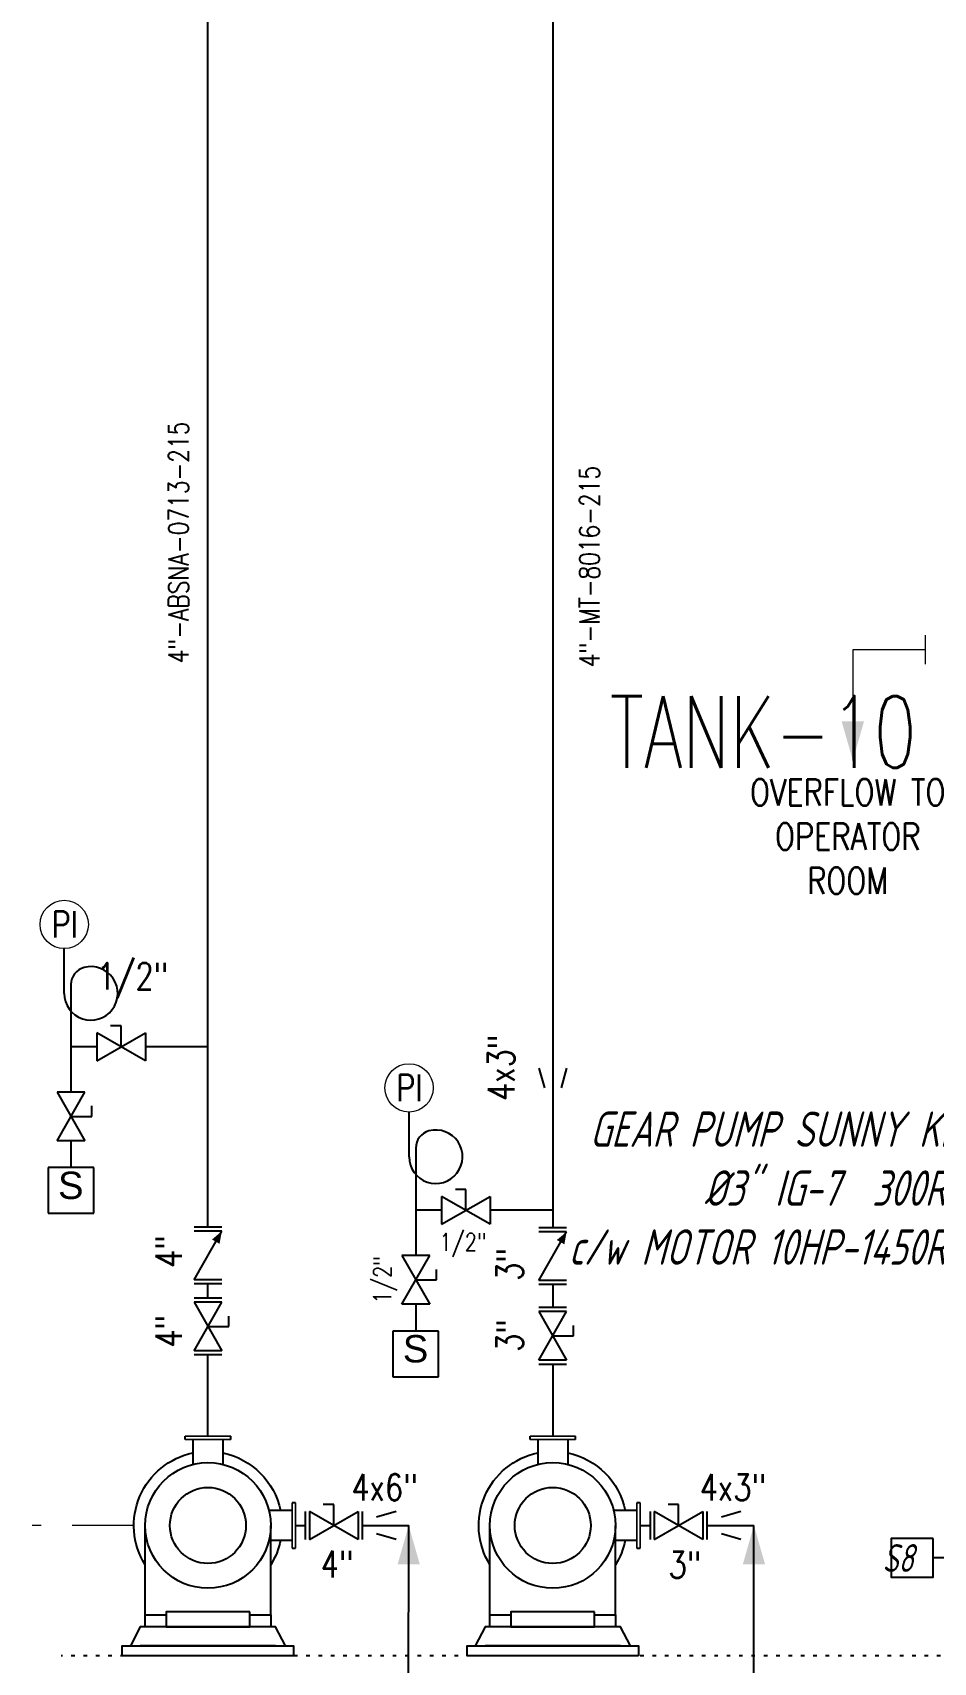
# Model space of a CAD drawing. Extents: x -29512 to 147477, y -5232 to 39709.
# Drawn here: x 140710.84 to 140736.33, y 10806.73 to 10852.84 of the extents above; entities that cross this region are included whole.
import ezdxf
from ezdxf.enums import TextEntityAlignment as Align

# ---------------------------------------------------------------- set-up
doc = ezdxf.new("R2010")
doc.units = 0
for name, pattern in [('ASSI', [16, 10, -2, 2, -2]), ('DOTTED', [0.25, 0, -0.25]), ('HIDDEN', [0.375, 0.25, -0.125])]:
    doc.linetypes.add(name, pattern=pattern)
doc.layers.get('0').update_dxf_attribs({"linetype": 'CONTINUOUS'})
for name, color, linetype, lineweight in [('DIMENSI', 20, 'CONTINUOUS', 9), ('FITTING', 7, 'CONTINUOUS', 13), ('TAG', 140, 'CONTINUOUS', 13)]:
    doc.layers.add(name, color=color, linetype=linetype, lineweight=lineweight)
for name, color, linetype in [('DIMENSION', 3, 'CONTINUOUS'), ('HATCH', 4, 'CONTINUOUS'), ('NUVOLA', 6, 'CONTINUOUS'), ('P-707D', 7, 'CONTINUOUS'), ('RED', 1, 'CONTINUOUS'), ('roller', 11, 'CONTINUOUS'), ('S', 7, 'CONTINUOUS')]:
    doc.layers.add(name, color=color, linetype=linetype)
doc.styles.add('A3', font='arial.ttf', dxfattribs={"height": 0.3})
doc.styles.add('Romans100', font='romans.shx', dxfattribs={"width": 0.8, "height": 200})
doc.styles.add('S', font='ITALIC', dxfattribs={"height": 6})
doc.styles.add('S25', font='SIMPLEX', dxfattribs={"width": 0.8, "height": 0.25})
doc.styles.add('S3S', font='SIMPLEX', dxfattribs={"width": 0.7, "height": 0.3})
doc.styles.add('STYLE4', font='isocp.shx', dxfattribs={"width": 0.8, "oblique": 15, "height": 2})

# ---------------------------------------------------------------- blocks, each defined once
blk = doc.blocks.new('FRECC2', base_point=(19.5, 44))
at = {"layer": 'RED'}
blk.add_solid([(19.5, 44), (19.85, 44.1), (19.85, 43.9)], dxfattribs=at)
blk = doc.blocks.new('PRESA', base_point=(1.75, 0.1))
for p, q in [((1.5, 0.1), (1.5, 0.6)), ((1.5, 0.6), (2, 0.6)), ((2, 0.6), (2, 0.1)), ((2, 0.1), (1.5, 0.1))]:
    blk.add_line(p, q)
at = {"style": 'S', "width": 1.2}
blk.add_attdef('1', text='', height=0.3, dxfattribs=at).set_placement((1.75, 0.2), align=Align.CENTER)

msp = doc.modelspace()

# ---------------------------------------------------------------- linework, layer by layer
at = {"color": 4, "lineweight": 20}
for p, q in [((140736.0911, 10835.3799), (140734.0477, 10835.3799)), ((140734.0477, 10835.3799), (140734.0477, 10832.2492))]:
    msp.add_line(p, q, dxfattribs=at)
for p, q in [((140713.3405, 10824.7384), (140713.0455, 10824.7384)), ((140713.3405, 10824.1483), (140713.3405, 10824.7384)), ((140714.029, 10823.7549), (140712.6521, 10824.5417)), ((140712.6521, 10823.7549), (140714.029, 10824.5417)), ((140712.6521, 10824.5417), (140712.6521, 10823.7549)), ((140714.029, 10824.5417), (140714.029, 10823.7549)), ((140711.5297, 10821.4916), (140712.3165, 10822.8685)), ((140711.5297, 10822.8685), (140712.3165, 10821.4916)), ((140712.3165, 10822.8685), (140711.5297, 10822.8685)), ((140712.5132, 10822.18), (140712.5132, 10822.4751)), ((140711.9231, 10822.18), (140712.5132, 10822.18)), ((140712.3165, 10821.4916), (140711.5297, 10821.4916)), ((140723.0976, 10820.1151), (140722.8025, 10820.1151)), ((140723.0976, 10819.525), (140723.0976, 10820.1151)), ((140723.786, 10819.1316), (140722.4091, 10819.9184)), ((140722.4091, 10819.1316), (140723.786, 10819.9184)), ((140722.4091, 10819.9184), (140722.4091, 10819.1316)), ((140723.786, 10819.9184), (140723.786, 10819.1316)), ((140721.2868, 10816.8683), (140722.0736, 10818.2452)), ((140721.2868, 10818.2452), (140722.0736, 10816.8683)), ((140722.0736, 10818.2452), (140721.2868, 10818.2452)), ((140722.2703, 10817.5568), (140722.2703, 10817.8518)), ((140721.6802, 10817.5568), (140722.2703, 10817.5568)), ((140715.4054, 10815.546), (140716.1922, 10816.9229)), ((140715.4054, 10816.9229), (140716.1922, 10815.546)), ((140716.1922, 10816.9229), (140715.4054, 10816.9229)), ((140716.3889, 10816.2344), (140716.3889, 10816.5295)), ((140722.0736, 10816.8683), (140721.2868, 10816.8683)), ((140725.1625, 10815.2804), (140725.9493, 10816.6573)), ((140725.1625, 10816.6573), (140725.9493, 10815.2804)), ((140725.9493, 10816.6573), (140725.1625, 10816.6573)), ((140715.7988, 10816.2344), (140716.3889, 10816.2344)), ((140725.5559, 10815.9689), (140726.146, 10815.9689)), ((140726.146, 10815.9689), (140726.146, 10816.2639)), ((140716.1922, 10815.546), (140715.4054, 10815.546)), ((140725.9493, 10815.2804), (140725.1625, 10815.2804)), ((140720.0461, 10810.2149), (140718.6692, 10811.0017)), ((140718.6692, 10810.2149), (140720.0461, 10811.0017)), ((140718.6692, 10811.0017), (140718.6692, 10810.2149)), ((140719.3576, 10811.1984), (140719.0626, 10811.1984)), ((140719.3576, 10810.6083), (140719.3576, 10811.1984)), ((140720.0461, 10811.0017), (140720.0461, 10810.2149)), ((140729.8031, 10810.2149), (140728.4262, 10811.0017)), ((140728.4262, 10810.2149), (140729.8031, 10811.0017)), ((140728.4262, 10811.0017), (140728.4262, 10810.2149)), ((140729.1147, 10811.1984), (140728.8196, 10811.1984)), ((140729.1147, 10810.6083), (140729.1147, 10811.1984)), ((140729.8031, 10811.0017), (140729.8031, 10810.2149))]:
    msp.add_line(p, q)
at = {"color": 7, "lineweight": 20}
for centre in [(140711.7322, 10827.6105), (140721.4892, 10822.9872)]:
    msp.add_circle(centre, 0.6834, dxfattribs=at)
at = {"color": 4, "lineweight": 20}
msp.add_solid([(140734.0477, 10832.2492), (140734.3624, 10833.3507), (140733.733, 10833.3507)], dxfattribs=at)
at = {"layer": 'DIMENSI', "color": 0, "linetype": 'ByBlock', "lineweight": 9}
for points in [[(140716.4426, 10813.1357), (140715.155, 10813.1357)], [(140716.4426, 10813.038), (140715.155, 10813.038)], [(140726.1997, 10813.1357), (140724.9121, 10813.1357)], [(140726.1997, 10813.038), (140724.9121, 10813.038)], [(140718.1773, 10809.9645), (140718.1773, 10811.2521)], [(140718.275, 10809.9645), (140718.275, 10811.2521)], [(140727.9344, 10809.9645), (140727.9344, 10811.2521)], [(140728.032, 10809.9645), (140728.032, 10811.2521)]]:
    msp.add_lwpolyline(points, close=True, dxfattribs=at)
at = {"layer": 'DIMENSION', "color": 0, "linetype": 'ByBlock', "ltscale": 0.5}
for p, q in [((140725.5559, 10854.4813), (140725.5559, 10819.0318)), ((140712.6521, 10824.1483), (140711.9231, 10824.1483)), ((140711.9231, 10824.1483), (140711.9231, 10822.8685)), ((140715.7988, 10824.1483), (140714.029, 10824.1483)), ((140711.9231, 10821.4916), (140711.9231, 10820.7308)), ((140721.6802, 10819.525), (140721.6802, 10818.2452)), ((140722.4091, 10819.525), (140721.6802, 10819.525)), ((140725.5559, 10819.525), (140723.786, 10819.525)), ((140721.6802, 10816.8683), (140721.6802, 10816.1075)), ((140725.5559, 10815.1652), (140725.5559, 10813.1357)), ((140715.155, 10813.038), (140715.155, 10813.1357)), ((140724.9121, 10813.038), (140724.9121, 10813.1357))]:
    msp.add_line(p, q, dxfattribs=at)
at = {"layer": 'DIMENSION', "color": 6, "linetype": 'ByBlock', "ltscale": 0.5}
for p, q in [((140716.1922, 10819.0469), (140715.4054, 10819.0469)), ((140725.9493, 10819.0318), (140725.1625, 10819.0318)), ((140716.1922, 10817.4395), (140715.4054, 10817.4395)), ((140725.9493, 10817.4244), (140725.1625, 10817.4244)), ((140716.1922, 10817.0381), (140715.4054, 10817.0381)), ((140725.9493, 10816.7726), (140725.1625, 10816.7726)), ((140716.1922, 10815.4307), (140715.4054, 10815.4307)), ((140725.9493, 10815.1652), (140725.1625, 10815.1652)), ((140718.5539, 10811.0017), (140718.5539, 10810.2149)), ((140720.1613, 10811.0017), (140720.1613, 10810.2149)), ((140728.311, 10811.0017), (140728.311, 10810.2149)), ((140729.9184, 10811.0017), (140729.9184, 10810.2149))]:
    msp.add_line(p, q, dxfattribs=at)
at = {"layer": 'DIMENSION', "color": 4, "linetype": 'HIDDEN', "lineweight": 13, "ltscale": 7}
msp.add_line((140713.7035, 10810.6083), (140710.8273, 10810.6083), dxfattribs=at)
at = {"layer": 'DIMENSION', "color": 0, "linetype": 'ByBlock', "ltscale": 0.5}
for points in [[(140715.3752, 10813.038), (140715.3752, 10812.3338)], [(140716.2224, 10813.038), (140716.2224, 10812.3338)], [(140716.4426, 10813.038), (140716.4426, 10813.1357)], [(140725.1323, 10813.038), (140725.1323, 10812.3338)], [(140725.9794, 10813.038), (140725.9794, 10812.3338)], [(140726.1997, 10813.038), (140726.1997, 10813.1357)], [(140718.1773, 10811.0319), (140717.5243, 10811.0319)], [(140718.275, 10811.2521), (140718.1773, 10811.2521)], [(140727.9344, 10811.0319), (140727.2814, 10811.0319)], [(140728.032, 10811.2521), (140727.9344, 10811.2521)], [(140714.022, 10808.0785), (140714.022, 10810.6083)], [(140717.5756, 10808.0785), (140717.5756, 10810.6083)], [(140723.7791, 10808.0785), (140723.7791, 10810.6083)], [(140727.3326, 10808.0785), (140727.3326, 10810.6083)], [(140718.1773, 10810.1847), (140717.5243, 10810.1847)], [(140727.9344, 10810.1847), (140727.2814, 10810.1847)], [(140718.1773, 10809.9645), (140718.275, 10809.9645)], [(140727.9344, 10809.9645), (140728.032, 10809.9645)], [(140717.9948, 10807.2051), (140717.7128, 10807.7385), (140713.8848, 10807.7385), (140713.6028, 10807.2051)], [(140716.9822, 10808.0785), (140717.5756, 10808.0785), (140717.5756, 10807.7385), (140714.022, 10807.7385), (140714.022, 10808.0785), (140714.6155, 10808.0785)], [(140727.7518, 10807.2051), (140727.4699, 10807.7385), (140723.6418, 10807.7385), (140723.3599, 10807.2051)], [(140726.7392, 10808.0785), (140727.3326, 10808.0785), (140727.3326, 10807.7385), (140723.7791, 10807.7385), (140723.7791, 10808.0785), (140724.3725, 10808.0785)], [(140717.7128, 10807.2051), (140713.8848, 10807.2051)], [(140727.4699, 10807.2051), (140723.6418, 10807.2051)]]:
    msp.add_lwpolyline(points, dxfattribs=at)
for points in [[(140714.022, 10809.4977, -0.5224731), (140715.3752, 10812.6603)], [(140716.2224, 10812.6603, -0.2994123), (140717.8508, 10811.0319)], [(140723.7791, 10809.4977, -0.5224731), (140725.1323, 10812.6603)], [(140725.9794, 10812.6603, -0.2994123), (140727.6079, 10811.0319)], [(140717.8508, 10810.1847, -0.0889988), (140717.5756, 10809.4977)], [(140727.6079, 10810.1847, -0.0889988), (140727.3326, 10809.4977)]]:
    msp.add_lwpolyline(points, format="xyb", dxfattribs=at)
at = {"layer": 'DIMENSION', "color": 3, "linetype": 'ByBlock', "ltscale": 0.5}
msp.add_lwpolyline([(140736.3171, 10810.2386), (140735.1361, 10810.2386), (140735.1361, 10809.1478), (140736.3171, 10809.1478)], close=True, dxfattribs=at)
at = {"layer": 'DIMENSION', "color": 0, "linetype": 'ByBlock', "ltscale": 0.5}
for points in [[(140716.9822, 10808.1605), (140714.6155, 10808.1605), (140714.6155, 10807.7385), (140716.9822, 10807.7385)], [(140726.7392, 10808.1605), (140724.3725, 10808.1605), (140724.3725, 10807.7385), (140726.7392, 10807.7385)], [(140718.2226, 10806.925), (140713.375, 10806.925), (140713.375, 10807.2051), (140718.2226, 10807.2051)], [(140727.9797, 10806.925), (140723.1321, 10806.925), (140723.1321, 10807.2051), (140727.9797, 10807.2051)]]:
    msp.add_lwpolyline(points, close=True, dxfattribs=at)
for centre, radius in [((140715.7988, 10810.6083), 1.7768), ((140725.5559, 10810.6083), 1.7768), ((140715.7988, 10810.6083), 1.0754), ((140725.5559, 10810.6083), 1.0754)]:
    msp.add_circle(centre, radius, dxfattribs=at)
at = {"layer": 'FITTING', "lineweight": 20}
msp.add_line((140736.0911, 10835.7921), (140736.0911, 10834.9678), dxfattribs=at)
at = {"layer": 'HATCH', "color": 7}
for p, q in [((140711.7322, 10825.6605), (140711.7322, 10826.9271)), ((140711.9231, 10825.9087), (140711.9231, 10824.1483)), ((140721.4892, 10821.0373), (140721.4892, 10822.3038)), ((140721.6802, 10821.2854), (140721.6802, 10819.525))]:
    msp.add_line(p, q, dxfattribs=at)
at = {"layer": 'HATCH', "color": 7, "linetype": 'DOTTED'}
msp.add_line((140836.2787, 10806.925), (140711.6438, 10806.925), dxfattribs=at)
at = {"layer": 'HATCH', "color": 7}
for centre, radius, start, end in [((140712.4889, 10825.6605), 0.7567, 180, 104.84939), ((140712.4231, 10825.9087), 0.5, 104.84939, 180), ((140722.246, 10821.0373), 0.7567, 180, 104.84939), ((140722.1802, 10821.2854), 0.5, 104.84939, 180)]:
    msp.add_arc(centre, radius, start, end, dxfattribs=at)
at = {"layer": 'P-707D', "color": 1, "lineweight": 25}
for p, q in [((140715.7988, 10819.0469), (140715.7988, 10854.4813)), ((140715.7988, 10817.0381), (140715.7988, 10817.4395)), ((140725.5559, 10817.4244), (140725.5559, 10816.7726)), ((140715.7988, 10813.1357), (140715.7988, 10815.4307)), ((140721.4663, 10792.5975), (140721.48, 10810.6083)), ((140728.032, 10810.6083), (140728.311, 10810.6083))]:
    msp.add_line(p, q, dxfattribs=at)
at = {"layer": 'P-707D'}
for p, q in [((140718.275, 10810.6083), (140718.5539, 10810.6083)), ((140720.1613, 10810.6083), (140721.48, 10810.6083)), ((140729.9184, 10810.6083), (140731.2485, 10810.6083)), ((140731.2485, 10785.6344), (140731.2485, 10810.6083))]:
    msp.add_line(p, q, dxfattribs=at)
at = {"layer": 'P-707D', "color": 1, "linetype": 'ASSI'}
msp.add_line((140737.6944, 10809.6932), (140736.3171, 10809.6932), dxfattribs=at)
at = {"layer": 'RED', "color": 0}
msp.add_solid([(140731.2485, 10810.6083), (140730.9338, 10809.5068), (140731.5633, 10809.5068)], dxfattribs=at)
at = {"layer": 'roller', "color": 0, "linetype": 'ByBlock', "lineweight": 9}
for p, q in [((140714.2569, 10806.925), (140717.3407, 10806.925)), ((140714.2569, 10806.925), (140717.3407, 10806.925)), ((140724.0139, 10806.925), (140727.0978, 10806.925)), ((140724.0139, 10806.925), (140727.0978, 10806.925))]:
    msp.add_line(p, q, dxfattribs=at)
at = {"layer": 'S'}
for p, q in [((140725.1625, 10823.5427), (140725.3198, 10822.992)), ((140725.9493, 10823.5427), (140725.7919, 10822.992)), ((140716.1922, 10818.9316), (140715.4054, 10818.9316)), ((140715.4054, 10817.5547), (140716.1922, 10818.9316)), ((140725.9493, 10818.9166), (140725.1625, 10818.9166)), ((140725.1625, 10817.5397), (140725.9493, 10818.9166)), ((140716.1922, 10817.5547), (140715.4054, 10817.5547)), ((140725.9493, 10817.5397), (140725.1625, 10817.5397)), ((140721.1226, 10811.0017), (140720.5718, 10810.8443)), ((140730.8796, 10811.0017), (140730.3289, 10810.8443)), ((140721.1226, 10810.2149), (140720.5718, 10810.3722)), ((140730.8796, 10810.2149), (140730.3289, 10810.3722))]:
    msp.add_line(p, q, dxfattribs=at)
for points in [[(140716.1922, 10818.9316), (140716.1272, 10818.5751), (140715.9144, 10818.6984)], [(140725.9493, 10818.9166), (140725.8842, 10818.56), (140725.6714, 10818.6834)]]:
    msp.add_solid(points, dxfattribs=at)

# ---------------------------------------------------------------- block references
ref = msp.add_blockref('PRESA', (140711.9231, 10819.4401), dxfattribs=dict(xscale=-2.581460861898449, yscale=2.581460861912547, zscale=2.581460861912586))
ref.add_attrib('1', 'S', dxfattribs={"height": 0.7744, "style": 'A3'}).set_placement((140711.917, 10819.8428), align=Align.CENTER)
ref = msp.add_blockref('PRESA', (140721.6802, 10814.8168), dxfattribs=dict(xscale=-2.581460861898449, yscale=2.581460861912547, zscale=2.581460861912586))
ref.add_attrib('1', 'S', dxfattribs={"height": 0.7744, "style": 'A3'}).set_placement((140721.674, 10815.2195), align=Align.CENTER)
at = {"xscale": -3.147229885304114, "yscale": 3.147229885304114, "zscale": 3.147229885305824, "rotation": 90}
msp.add_blockref('FRECC2', (140721.48, 10810.6083), dxfattribs=at)

# ---------------------------------------------------------------- texts
at = {"layer": 'DIMENSION', "color": 2, "insert": (140737.9658, 10820.1519), "char_height": 1, "attachment_point": 6, "style": 'STYLE4'}
msp.add_mtext('{GEAR PUMP SUNNY KING\\P %%C3" IG-7  300RPM\\Pc/w MOTOR 10HP-1450RPM\\P}', dxfattribs=at)
at = {"layer": 'DIMENSION', "color": 6, "insert": (140735.7599, 10810.0808), "char_height": 0.78681, "attachment_point": 3, "style": 'STYLE4'}
msp.add_mtext('S8', dxfattribs=at)
at = {"layer": 'NUVOLA', "color": 0, "insert": (140727.1659, 10834.0674), "char_height": 2.0244, "width": 33.588012, "attachment_point": 1, "style": 'S3S'}
msp.add_mtext('TANK-10}', dxfattribs=at)
at = {"layer": 'S', "color": 2, "style": 'S25', "width": 0.8}
msp.add_text('4"-ABSNA-0713-215', height=0.5646, rotation=90, dxfattribs=at).set_placement((140715.2512, 10841.8317), align=Align.RIGHT)
at = {"layer": 'S', "style": 'S25', "width": 0.8}
for s, height, p in [('4"-MT-8016-215', 0.564567, (140726.8764, 10840.5803)), ('1/2"', 0.5, (140720.9823, 10818.2271))]:
    msp.add_text(s, height=height, rotation=90, dxfattribs=at).set_placement(p, align=Align.RIGHT)
msp.add_text('1/2"', height=0.5, dxfattribs=at).set_placement((140723.6845, 10818.3758), align=Align.RIGHT)
at = {"layer": 'TAG', "color": 6, "lineweight": 20, "style": 'Romans100', "width": 0.8}
for s, p in [('1/2"', (140714.6706, 10825.7724)), ('4x6"', (140721.7332, 10811.3119)), ('4x3"', (140731.5904, 10811.3119)), ('4"', (140719.9124, 10809.1384)), ('3"', (140729.759, 10809.1211))]:
    msp.add_text(s, height=0.75, dxfattribs=at).set_placement(p, align=Align.RIGHT)
for s, p in [('4x3"', (140724.4695, 10824.493)), ('4"', (140715.0621, 10818.8226)), ('3"', (140724.7144, 10818.4563)), ('4"', (140715.0621, 10816.5633)), ('3"', (140724.7144, 10816.4476))]:
    msp.add_text(s, height=0.75, rotation=90, dxfattribs=at).set_placement(p, align=Align.RIGHT)
at = {"layer": 'TAG', "color": 6, "lineweight": 20, "char_height": 0.75, "width": 7.302947, "attachment_point": 5, "style": 'Romans100'}
for s, insert in [('{OVERFLOW TO OPERATOR ROOM\\P}', (140733.9025, 10830.0984)), ('{PI}', (140711.7409, 10827.6111)), ('{PI}', (140721.498, 10822.9878))]:
    msp.add_mtext(s, dxfattribs=dict(at, insert=insert))

doc.saveas('drawing.dxf')
